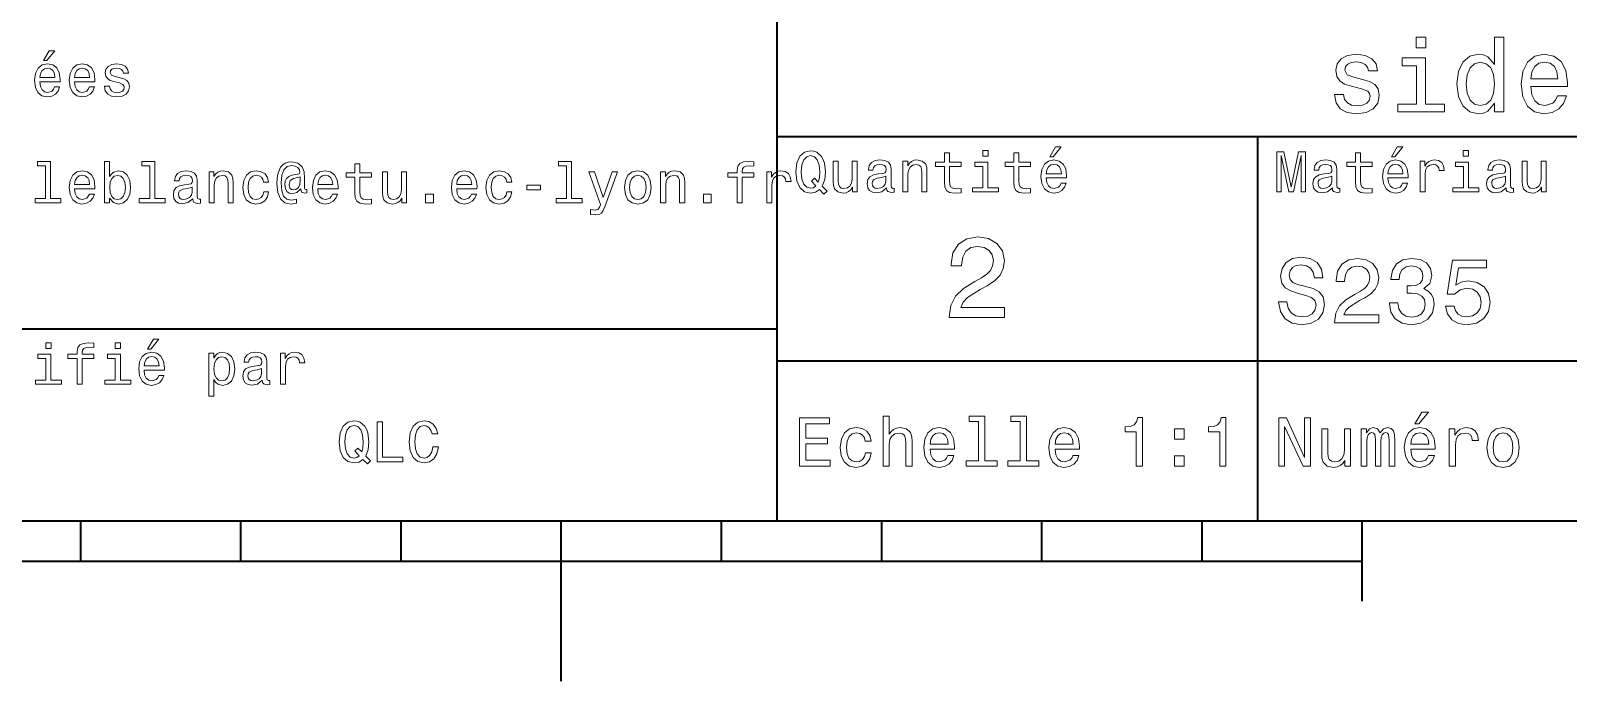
# Model space of a CAD drawing. Extents: x 0 to 297, y 0 to 210.
# Drawn here: x 115.4 to 211.4, y 0 to 40.6 of the extents above; entities that cross this region are included whole.
import ezdxf

# ---------------------------------------------------------------- set-up
doc = ezdxf.new("R2010")
doc.units = 0

msp = doc.modelspace()

# ---------------------------------------------------------------- linework, layer by layer
at = {"color": 7, "lineweight": 35}
for p, q in [((162, 10), (162, 70)), ((162, 34), (287, 34)), ((97, 22), (162, 22)), ((162, 20), (287, 20)), ((10, 10), (287, 10)), ((97, 10), (287, 10)), ((98.5, 7.5), (198.5, 7.5))]:
    msp.add_line(p, q, dxfattribs=at)
at = {"color": 7, "lineweight": 35, "ltscale": 0.35}
msp.add_line((192, 20), (192, 34), dxfattribs=at)
at = {"color": 7, "lineweight": 35, "ltscale": 0.25}
for p, q in [((192, 10), (192, 20)), ((148.5, 10), (148.5, 0))]:
    msp.add_line(p, q, dxfattribs=at)
at = {"color": 7, "lineweight": 35, "ltscale": 0.0625}
for p, q in [((118.5, 10), (118.5, 7.5)), ((128.5, 10), (128.5, 7.5)), ((138.5, 10), (138.5, 7.5)), ((158.5, 10), (158.5, 7.5)), ((168.5, 10), (168.5, 7.5)), ((178.5, 10), (178.5, 7.5)), ((188.5, 10), (188.5, 7.5))]:
    msp.add_line(p, q, dxfattribs=at)
at = {"color": 7, "lineweight": 35, "ltscale": 0.125}
msp.add_line((198.5, 10), (198.5, 5), dxfattribs=at)
at = {"color": 7, "lineweight": 13}
for points in [[(202.500717, 40.185879), (201.89769, 40.185879), (201.89769, 39.537464), (202.500717, 39.537464)], [(206.780258, 36.068443), (206.780258, 35.530258), (207.350861, 35.530258), (207.350861, 40.185879), (206.786743, 40.185879), (206.786743, 38.480545), (206.352295, 38.973343), (206.086456, 39.090057), (205.781693, 39.135445), (205.230545, 39.005764), (204.802597, 38.642651), (204.523773, 38.059078), (204.426514, 37.274494), (204.523773, 36.489914), (204.802597, 35.899857), (205.230545, 35.530258), (205.781693, 35.407059), (206.086456, 35.45245), (206.35878, 35.569164)], [(115.964699, 37.406338), (117.232712, 37.406338), (117.236313, 37.554035), (117.178673, 37.9683), (117.020172, 38.278099), (116.768013, 38.465416), (116.432999, 38.533859), (116.105186, 38.461815), (115.853027, 38.260086), (115.690918, 37.932278), (115.633286, 37.5), (115.687317, 37.056915), (115.849426, 36.732708), (116.097984, 36.530979), (116.422188, 36.462536), (116.703171, 36.509365), (116.933716, 36.631844), (117.103027, 36.826366), (117.200287, 37.085735), (116.886887, 37.085735), (116.822044, 36.941643), (116.728386, 36.833572), (116.461815, 36.747116), (116.256485, 36.786743), (116.101585, 36.912823), (116.000717, 37.118156), (115.964699, 37.395531)], [(116.184441, 38.728386), (116.396973, 38.728386), (116.897697, 39.340778), (116.54467, 39.340778)], [(118.133286, 37.406338), (119.401299, 37.406338), (119.4049, 37.554035), (119.34726, 37.9683), (119.188766, 38.278099), (118.9366, 38.465416), (118.601585, 38.533859), (118.273773, 38.461815), (118.021614, 38.260086), (117.859512, 37.932278), (117.801872, 37.5), (117.855911, 37.056915), (118.018013, 36.732708), (118.266571, 36.530979), (118.590775, 36.462536), (118.871758, 36.509365), (119.10231, 36.631844), (119.271614, 36.826366), (119.368881, 37.085735), (119.055481, 37.085735), (118.990631, 36.941643), (118.896973, 36.833572), (118.630402, 36.747116), (118.425072, 36.786743), (118.270172, 36.912823), (118.169312, 37.118156), (118.133286, 37.395531)], [(120.971901, 37.658501), (120.66571, 37.730545), (120.438766, 37.8134), (120.363113, 37.982708), (120.384727, 38.101585), (120.460373, 38.188038), (120.582855, 38.242073), (120.759369, 38.263687), (120.92868, 38.242073), (121.061966, 38.177231), (121.148415, 38.079971), (121.184441, 37.950287), (121.49424, 37.950287), (121.49424, 37.957493), (121.440201, 38.191643), (121.292511, 38.375359), (121.061966, 38.490635), (120.759369, 38.533859), (120.453171, 38.490635), (120.229828, 38.371758), (120.08934, 38.195244), (120.046112, 37.971901), (120.078529, 37.755764), (120.179398, 37.604465), (120.3451, 37.496399), (120.586456, 37.42075), (120.939484, 37.334293), (121.155624, 37.244236), (121.213257, 37.172188), (121.234871, 37.064121), (121.202454, 36.930836), (121.115997, 36.829971), (120.97551, 36.765129), (120.788185, 36.743515), (120.590057, 36.765129), (120.445969, 36.840778), (120.348709, 36.963257), (120.309082, 37.132565), (120.002884, 37.132565), (120.053314, 36.844379), (120.201012, 36.635445), (120.435158, 36.509365), (120.759369, 36.462536), (121.097984, 36.509365), (121.346542, 36.635445), (121.497841, 36.837173), (121.551872, 37.100143), (121.512253, 37.327087), (121.400574, 37.481987), (121.216858, 37.582851)], [(198.538895, 37.559795), (197.987747, 37.68948), (197.579254, 37.838615), (197.443085, 38.143372), (197.481979, 38.357346), (197.618149, 38.512966), (197.838608, 38.610229), (198.156342, 38.649136), (198.46109, 38.610229), (198.701004, 38.493515), (198.856628, 38.318443), (198.921463, 38.085014), (199.479111, 38.085014), (199.479111, 38.09798), (199.381836, 38.519451), (199.115997, 38.850143), (198.701004, 39.057636), (198.156342, 39.135445), (197.605179, 39.057636), (197.203171, 38.843658), (196.950287, 38.525936), (196.872482, 38.123917), (196.930832, 37.734871), (197.112396, 37.462536), (197.41066, 37.268009), (197.845093, 37.131844), (198.480545, 36.976223), (198.869598, 36.814121), (198.973343, 36.684437), (199.012238, 36.489914), (198.953888, 36.25), (198.798264, 36.068443), (198.54538, 35.951729), (198.208206, 35.912823), (197.851578, 35.951729), (197.592209, 36.087894), (197.417145, 36.308357), (197.345825, 36.61311), (196.794662, 36.61311), (196.885437, 36.094379), (197.151291, 35.7183), (197.572769, 35.491352), (198.156342, 35.407059), (198.765854, 35.491352), (199.213257, 35.7183), (199.48558, 36.081409), (199.582855, 36.554752), (199.51152, 36.963257), (199.310516, 37.242073), (198.979828, 37.42363)], [(202.481262, 36.010086), (202.481262, 38.895531), (201.015854, 38.895531), (201.015854, 38.409222), (201.91066, 38.409222), (201.91066, 36.010086), (200.743515, 36.010086), (200.743515, 35.530258), (203.661377, 35.530258), (203.661377, 36.010086)], [(205.878967, 38.623199), (206.255035, 38.532421), (206.540344, 38.279537), (206.708923, 37.858067), (206.773773, 37.274494), (206.708923, 36.684437), (206.540344, 36.262966), (206.255035, 36.003601), (205.878967, 35.919308), (205.522339, 36.003601), (205.25, 36.262966), (205.068436, 36.690922), (205.010086, 37.274494), (205.068436, 37.851585), (205.25, 38.273052), (205.522339, 38.532421)], [(209.043228, 37.105907), (211.325653, 37.105907), (211.332123, 37.371758), (211.228378, 38.117435), (210.943085, 38.675072), (210.489197, 39.012245), (209.886169, 39.135445), (209.296112, 39.005764), (208.842209, 38.642651), (208.55043, 38.052593), (208.446686, 37.274494), (208.543945, 36.476944), (208.835724, 35.893372), (209.283142, 35.530258), (209.866714, 35.407059), (210.372482, 35.491352), (210.78746, 35.711815), (211.092209, 36.061958), (211.267288, 36.528816), (210.703171, 36.528816), (210.586456, 36.269451), (210.417862, 36.074928), (209.938034, 35.919308), (209.568436, 35.990631), (209.289627, 36.217579), (209.108063, 36.587173), (209.043228, 37.086452)], [(209.043228, 37.585735), (209.114548, 38.033138), (209.289627, 38.363831), (209.555466, 38.564842), (209.905609, 38.636166), (210.249283, 38.564842), (210.515121, 38.363831), (210.677231, 38.033138), (210.735596, 37.585735)], [(115.964699, 37.672909), (116.004318, 37.921471), (116.101585, 38.105186), (116.249283, 38.216858), (116.443802, 38.256485), (116.634727, 38.216858), (116.782425, 38.105186), (116.872482, 37.921471), (116.9049, 37.672909)], [(118.133286, 37.672909), (118.172913, 37.921471), (118.270172, 38.105186), (118.41787, 38.216858), (118.612396, 38.256485), (118.803314, 38.216858), (118.951012, 38.105186), (119.041069, 37.921471), (119.073486, 37.672909)], [(164.642654, 30.685879), (164.916428, 30.401297), (165.107346, 30.592218), (164.811966, 30.894812), (164.963257, 31.305475), (165.010086, 31.780979), (164.941635, 32.339336), (164.862396, 32.56628), (164.757919, 32.753601), (164.46254, 33.009365), (164.282425, 33.074207), (164.08429, 33.099422), (163.702454, 33.009365), (163.41066, 32.757202), (163.223343, 32.342937), (163.158508, 31.780979), (163.223343, 31.219019), (163.407059, 30.804754), (163.698853, 30.54899), (164.08429, 30.462536), (164.39769, 30.520172)], [(164.41571, 30.916426), (164.260803, 30.801151), (164.08429, 30.765129), (163.850143, 30.829971), (163.666428, 31.024494), (163.543945, 31.341497), (163.504318, 31.780979), (163.543945, 32.216858), (163.662827, 32.537464), (163.846542, 32.731987), (164.08429, 32.80043), (164.318451, 32.731987), (164.502167, 32.533859), (164.621033, 32.213257), (164.664261, 31.780979), (164.631851, 31.40634), (164.5634, 31.150576), (164.329254, 31.395533), (164.13472, 31.211815)], [(172.438034, 32.130402), (172.438034, 31.161383), (172.459656, 30.847982), (172.560516, 30.631844), (172.762253, 30.505762), (173.104462, 30.462536), (173.479111, 30.480547), (173.479111, 30.754322), (173.205338, 30.732708), (172.956772, 30.761526), (172.823486, 30.851583), (172.765854, 31.002882), (172.755035, 31.215418), (172.755035, 32.130402), (173.479111, 32.130402), (173.479111, 32.400574), (172.755035, 32.400574), (172.755035, 32.966137), (172.438034, 32.966137), (172.438034, 32.400574), (171.890488, 32.400574), (171.890488, 32.130402)], [(175.161377, 33.117435), (174.82637, 33.117435), (174.82637, 32.757202), (175.161377, 32.757202)], [(176.775223, 32.130402), (176.775223, 31.161383), (176.796829, 30.847982), (176.89769, 30.631844), (177.099426, 30.505762), (177.44165, 30.462536), (177.816284, 30.480547), (177.816284, 30.754322), (177.542511, 30.732708), (177.293945, 30.761526), (177.16066, 30.851583), (177.103027, 31.002882), (177.092224, 31.215418), (177.092224, 32.130402), (177.816284, 32.130402), (177.816284, 32.400574), (177.092224, 32.400574), (177.092224, 32.966137), (176.775223, 32.966137), (176.775223, 32.400574), (176.227661, 32.400574), (176.227661, 32.130402)], [(179.015854, 32.728386), (179.228394, 32.728386), (179.729111, 33.340778), (179.376083, 33.340778)], [(193.183716, 30.530979), (193.46109, 30.530979), (193.46109, 32.80043), (193.929398, 30.530979), (194.239197, 30.530979), (194.703888, 32.80043), (194.703888, 30.530979), (194.984863, 30.530979), (194.984863, 33.030979), (194.545395, 33.030979), (194.08429, 30.826368), (193.626801, 33.030979), (193.183716, 33.030979)], [(198.100861, 32.130402), (198.100861, 31.161383), (198.122482, 30.847982), (198.223343, 30.631844), (198.425079, 30.505762), (198.767288, 30.462536), (199.141937, 30.480547), (199.141937, 30.754322), (198.868149, 30.732708), (198.619598, 30.761526), (198.486313, 30.851583), (198.42868, 31.002882), (198.417862, 31.215418), (198.417862, 32.130402), (199.141937, 32.130402), (199.141937, 32.400574), (198.417862, 32.400574), (198.417862, 32.966137), (198.100861, 32.966137), (198.100861, 32.400574), (197.553314, 32.400574), (197.553314, 32.130402)], [(200.341492, 32.728386), (200.554031, 32.728386), (201.054749, 33.340778), (200.701736, 33.340778)], [(205.161377, 33.117435), (204.82637, 33.117435), (204.82637, 32.757202), (205.161377, 32.757202)], [(116.317726, 32.170029), (116.317726, 30.116714), (115.66571, 30.116714), (115.66571, 29.850143), (117.283142, 29.850143), (117.283142, 30.116714), (116.634727, 30.116714), (116.634727, 32.4366), (115.820602, 32.4366), (115.820602, 32.170029)], [(118.133286, 30.725504), (119.401299, 30.725504), (119.4049, 30.873198), (119.34726, 31.287464), (119.188766, 31.597261), (118.9366, 31.784582), (118.601585, 31.853025), (118.273773, 31.780979), (118.021614, 31.57925), (117.859512, 31.25144), (117.801872, 30.819164), (117.855911, 30.37608), (118.018013, 30.051872), (118.266571, 29.850143), (118.590775, 29.7817), (118.871758, 29.828529), (119.10231, 29.951008), (119.271614, 30.145533), (119.368881, 30.404898), (119.055481, 30.404898), (118.990631, 30.260807), (118.896973, 30.152737), (118.630402, 30.066282), (118.425072, 30.105907), (118.270172, 30.231987), (118.169312, 30.437319), (118.133286, 30.714697)], [(120.323486, 30.149136), (120.55764, 29.871758), (120.878242, 29.7817), (121.18084, 29.850143), (121.422195, 30.055475), (121.573486, 30.383286), (121.631126, 30.819164), (121.573486, 31.255043), (121.418587, 31.57925), (121.18084, 31.780979), (120.878242, 31.853025), (120.561241, 31.759365), (120.431557, 31.644091), (120.323486, 31.489193), (120.323486, 32.4366), (120.006485, 32.4366), (120.006485, 29.850143), (120.323486, 29.850143)], [(122.823486, 32.170029), (122.823486, 30.116714), (122.171471, 30.116714), (122.171471, 29.850143), (123.78891, 29.850143), (123.78891, 30.116714), (123.140488, 30.116714), (123.140488, 32.4366), (122.32637, 32.4366), (122.32637, 32.170029)], [(125.510811, 30.102304), (125.510811, 30.091497), (125.528824, 29.969019), (125.582855, 29.882565), (125.809799, 29.814121), (125.986313, 29.842939), (125.986313, 30.087896), (125.910667, 30.077089), (125.809799, 30.123919), (125.791794, 30.268011), (125.791794, 31.269451), (125.748566, 31.525215), (125.622482, 31.70533), (125.40274, 31.8134), (125.092941, 31.853025), (124.790344, 31.809797), (124.567001, 31.687319), (124.426514, 31.496397), (124.379684, 31.244236), (124.379684, 31.222622), (124.664268, 31.222622), (124.689484, 31.373919), (124.768738, 31.481987), (124.898422, 31.546829), (125.082138, 31.572046), (125.258652, 31.554033), (125.384727, 31.5), (125.460381, 31.40634), (125.485596, 31.276657), (125.471184, 31.125359), (125.413544, 31.049711), (125.269455, 31.013687), (124.999283, 30.984869), (124.689484, 30.920029), (124.469742, 30.804754), (124.340057, 30.62464), (124.300438, 30.358068), (124.336456, 30.120316), (124.448128, 29.943804), (124.628242, 29.832132), (124.876801, 29.792507), (125.211823, 29.868155)], [(126.530266, 29.850143), (126.847267, 29.850143), (126.847267, 30.966858), (126.879684, 31.222622), (126.984154, 31.409943), (127.146255, 31.525215), (127.362396, 31.568443), (127.535309, 31.532419), (127.643372, 31.435158), (127.697411, 31.273054), (127.715424, 31.056915), (127.715424, 29.850143), (128.032425, 29.850143), (128.032425, 31.121758), (128.018021, 31.377522), (127.953171, 31.590057), (127.740639, 31.784582), (127.409225, 31.853025), (127.22551, 31.827808), (127.07061, 31.759365), (126.937325, 31.644091), (126.832855, 31.489193), (126.832855, 31.784582), (126.530266, 31.784582)], [(129.930847, 31.143372), (130.244232, 31.143372), (130.179398, 31.431555), (130.024506, 31.658501), (129.783142, 31.79899), (129.469742, 31.853025), (129.123932, 31.780979), (128.860962, 31.57925), (128.695251, 31.25144), (128.637619, 30.811958), (128.69165, 30.37608), (128.853745, 30.051872), (129.109512, 29.850143), (129.458939, 29.7817), (129.768738, 29.835733), (130.010086, 29.987032), (130.175797, 30.224783), (130.247849, 30.541786), (129.945251, 30.541786), (129.89122, 30.340057), (129.790344, 30.188761), (129.646255, 30.0951), (129.469742, 30.066282), (129.25, 30.113111), (129.091507, 30.257204), (128.994247, 30.491354), (128.961823, 30.822765), (128.994247, 31.146973), (129.095108, 31.381123), (129.257202, 31.525215), (129.469742, 31.575647), (129.657059, 31.543226), (129.797562, 31.460375), (129.89122, 31.323486)], [(132.636169, 30.487751), (132.636169, 30.696686), (132.578537, 30.685879), (132.510101, 30.711094), (132.48848, 30.786743), (132.48848, 31.377522), (132.459656, 31.795389), (132.344391, 32.105186), (132.074219, 32.335735), (131.695969, 32.418587), (131.476227, 32.396973), (131.28891, 32.33213), (131.126801, 32.224064), (130.997131, 32.072765), (130.896255, 31.881844), (130.824219, 31.647694), (130.780991, 31.366714), (130.766571, 31.049711), (130.817017, 30.491354), (130.979111, 30.0951), (131.249283, 29.857347), (131.634735, 29.7817), (131.987762, 29.839336), (131.987762, 30.077089), (131.677963, 30.019451), (131.378967, 30.08069), (131.180847, 30.278818), (131.072769, 30.613832), (131.040344, 31.100143), (131.07637, 31.575647), (131.198853, 31.914265), (131.396973, 32.119595), (131.685165, 32.188038), (131.904907, 32.148415), (132.067017, 32.054756), (132.167877, 31.914265), (132.203888, 31.752161), (132.164276, 31.672911), (132.056198, 31.636887), (131.703171, 31.582851), (131.508652, 31.503601), (131.368164, 31.381123), (131.285309, 31.211815), (131.260101, 30.988472), (131.292511, 30.747118), (131.382568, 30.567001), (131.530273, 30.45533), (131.724792, 30.419308), (132.009369, 30.494957), (132.250732, 30.732708), (132.250732, 30.711094), (132.308365, 30.520172), (132.506485, 30.462536)], [(133.3134, 30.725504), (134.581421, 30.725504), (134.585022, 30.873198), (134.527374, 31.287464), (134.368881, 31.597261), (134.116714, 31.784582), (133.781708, 31.853025), (133.453888, 31.780979), (133.201736, 31.57925), (133.039627, 31.25144), (132.981995, 30.819164), (133.036026, 30.37608), (133.198135, 30.051872), (133.446686, 29.850143), (133.770905, 29.7817), (134.05188, 29.828529), (134.282425, 29.951008), (134.451736, 30.145533), (134.548996, 30.404898), (134.235596, 30.404898), (134.170746, 30.260807), (134.077087, 30.152737), (133.810516, 30.066282), (133.605194, 30.105907), (133.450287, 30.231987), (133.349426, 30.437319), (133.3134, 30.714697)], [(135.629684, 31.449568), (135.629684, 30.480547), (135.651306, 30.167147), (135.752167, 29.951008), (135.953888, 29.824926), (136.296112, 29.7817), (136.670746, 29.799711), (136.670746, 30.073486), (136.396973, 30.051872), (136.148422, 30.08069), (136.015137, 30.170748), (135.957489, 30.322046), (135.946686, 30.534582), (135.946686, 31.449568), (136.670746, 31.449568), (136.670746, 31.71974), (135.946686, 31.71974), (135.946686, 32.285301), (135.629684, 32.285301), (135.629684, 31.71974), (135.082138, 31.71974), (135.082138, 31.449568)], [(138.864563, 31.784582), (138.547546, 31.784582), (138.547546, 30.667868), (138.511536, 30.408501), (138.407059, 30.22118), (138.244965, 30.105907), (138.032425, 30.069883), (137.863113, 30.098703), (137.755051, 30.185158), (137.693802, 30.332851), (137.679398, 30.541786), (137.679398, 31.784582), (137.362396, 31.784582), (137.362396, 30.512968), (137.373199, 30.257204), (137.44165, 30.044668), (137.650574, 29.850143), (137.985596, 29.7817), (138.16571, 29.806915), (138.320602, 29.871758), (138.453888, 29.983429), (138.561966, 30.145533), (138.561966, 29.850143), (138.864563, 29.850143)], [(141.987747, 30.725504), (143.255768, 30.725504), (143.259369, 30.873198), (143.201721, 31.287464), (143.043228, 31.597261), (142.791061, 31.784582), (142.456055, 31.853025), (142.128235, 31.780979), (141.876083, 31.57925), (141.713974, 31.25144), (141.656342, 30.819164), (141.710373, 30.37608), (141.872482, 30.051872), (142.121033, 29.850143), (142.445251, 29.7817), (142.726227, 29.828529), (142.956772, 29.951008), (143.126083, 30.145533), (143.223343, 30.404898), (142.909943, 30.404898), (142.845093, 30.260807), (142.751434, 30.152737), (142.484863, 30.066282), (142.279541, 30.105907), (142.124634, 30.231987), (142.023773, 30.437319), (141.987747, 30.714697)], [(145.110947, 31.143372), (145.424347, 31.143372), (145.359512, 31.431555), (145.204605, 31.658501), (144.963257, 31.79899), (144.649857, 31.853025), (144.304031, 31.780979), (144.041061, 31.57925), (143.875366, 31.25144), (143.817719, 30.811958), (143.871765, 30.37608), (144.033859, 30.051872), (144.289627, 29.850143), (144.639038, 29.7817), (144.948853, 29.835733), (145.190201, 29.987032), (145.355911, 30.224783), (145.427948, 30.541786), (145.125366, 30.541786), (145.07132, 30.340057), (144.970459, 30.188761), (144.82637, 30.0951), (144.649857, 30.066282), (144.430115, 30.113111), (144.271606, 30.257204), (144.174347, 30.491354), (144.141937, 30.822765), (144.174347, 31.146973), (144.275208, 31.381123), (144.437317, 31.525215), (144.649857, 31.575647), (144.837173, 31.543226), (144.977661, 31.460375), (145.07132, 31.323486)], [(148.846542, 32.170029), (148.846542, 30.116714), (148.194519, 30.116714), (148.194519, 29.850143), (149.811951, 29.850143), (149.811951, 30.116714), (149.163544, 30.116714), (149.163544, 32.4366), (148.349426, 32.4366), (148.349426, 32.170029)], [(151.68515, 31.784582), (151.130402, 30.192362), (150.586456, 31.784582), (150.240631, 31.784582), (150.975494, 29.742075), (150.91066, 29.561958), (150.809784, 29.43948), (150.640488, 29.399855), (150.348694, 29.435879), (150.348694, 29.129683), (150.654892, 29.100864), (150.874634, 29.129683), (151.029541, 29.21974), (151.141205, 29.37464), (151.238464, 29.601583), (152.023773, 31.784582)], [(152.459656, 30.815561), (152.517288, 30.37608), (152.682983, 30.051872), (152.945953, 29.850143), (153.298981, 29.7817), (153.648407, 29.850143), (153.911377, 30.048271), (154.077087, 30.372478), (154.138321, 30.815561), (154.077087, 31.255043), (153.911377, 31.582851), (153.648407, 31.780979), (153.298981, 31.853025), (152.945953, 31.780979), (152.682983, 31.57925), (152.517288, 31.255043)], [(154.721893, 29.850143), (155.038895, 29.850143), (155.038895, 30.966858), (155.07132, 31.222622), (155.175781, 31.409943), (155.337891, 31.525215), (155.554031, 31.568443), (155.726929, 31.532419), (155.835007, 31.435158), (155.889038, 31.273054), (155.907059, 31.056915), (155.907059, 29.850143), (156.22406, 29.850143), (156.22406, 31.121758), (156.209656, 31.377522), (156.144806, 31.590057), (155.932266, 31.784582), (155.600861, 31.853025), (155.417145, 31.827808), (155.262238, 31.759365), (155.128952, 31.644091), (155.02449, 31.489193), (155.02449, 31.784582), (154.721893, 31.784582)], [(159.49855, 31.449568), (159.49855, 29.850143), (159.815552, 29.850143), (159.815552, 31.449568), (160.536011, 31.449568), (160.536011, 31.71974), (159.815552, 31.71974), (159.815552, 31.838615), (159.840759, 31.982708), (159.923615, 32.079971), (160.064117, 32.137608), (160.265839, 32.159222), (160.536011, 32.144814), (160.536011, 32.418587), (160.193787, 32.4366), (159.884003, 32.404179), (159.667862, 32.306915), (159.538177, 32.137608), (159.49855, 31.896254), (159.49855, 31.71974), (158.918579, 31.71974), (158.918579, 31.449568)], [(161.346527, 29.850143), (161.663528, 29.850143), (161.663528, 30.956051), (161.695953, 31.222622), (161.793213, 31.413544), (161.951721, 31.528818), (162.164246, 31.568443), (162.322754, 31.543226), (162.441635, 31.47118), (162.513672, 31.348701), (162.538895, 31.182997), (162.859497, 31.182997), (162.816269, 31.474783), (162.697388, 31.683718), (162.499268, 31.809797), (162.229095, 31.853025), (162.04538, 31.824207), (161.886871, 31.752161), (161.746384, 31.629683), (161.63472, 31.463976), (161.63472, 31.784582), (161.346527, 31.784582)], [(166.998566, 32.465416), (166.681549, 32.465416), (166.681549, 31.348703), (166.645538, 31.089336), (166.541061, 30.902016), (166.378967, 30.786743), (166.166428, 30.750719), (165.997116, 30.779539), (165.889053, 30.865993), (165.827805, 31.013687), (165.8134, 31.222622), (165.8134, 32.465416), (165.496399, 32.465416), (165.496399, 31.193804), (165.507202, 30.93804), (165.575653, 30.725504), (165.784576, 30.530979), (166.119598, 30.462536), (166.299713, 30.487751), (166.454605, 30.552593), (166.587891, 30.664265), (166.695969, 30.826368), (166.695969, 30.530979), (166.998566, 30.530979)], [(168.824921, 30.78314), (168.824921, 30.772333), (168.842941, 30.649855), (168.896973, 30.5634), (169.123917, 30.494957), (169.30043, 30.523775), (169.30043, 30.768732), (169.224777, 30.757925), (169.123917, 30.804754), (169.105911, 30.948847), (169.105911, 31.950287), (169.062683, 32.206051), (168.9366, 32.386166), (168.716858, 32.494236), (168.407059, 32.533859), (168.104462, 32.490635), (167.881119, 32.368156), (167.740631, 32.177231), (167.693802, 31.925072), (167.693802, 31.903458), (167.978394, 31.903458), (168.003601, 32.054756), (168.082855, 32.162823), (168.21254, 32.227665), (168.396255, 32.25288), (168.572769, 32.234871), (168.698853, 32.180836), (168.77449, 32.087173), (168.799713, 31.957493), (168.785309, 31.806194), (168.727661, 31.730547), (168.583572, 31.694523), (168.3134, 31.665705), (168.003601, 31.600864), (167.783859, 31.48559), (167.654175, 31.305475), (167.614548, 31.038904), (167.650574, 30.801151), (167.762253, 30.62464), (167.942368, 30.512968), (168.190918, 30.473343), (168.52594, 30.54899)], [(169.844376, 30.530979), (170.161377, 30.530979), (170.161377, 31.647694), (170.193802, 31.903458), (170.298279, 32.090778), (170.460373, 32.206051), (170.676514, 32.249279), (170.849426, 32.213257), (170.957489, 32.115993), (171.011536, 31.95389), (171.029541, 31.737751), (171.029541, 30.530979), (171.346542, 30.530979), (171.346542, 31.802593), (171.332138, 32.058357), (171.267288, 32.270893), (171.054749, 32.465416), (170.723343, 32.533859), (170.539627, 32.508644), (170.38472, 32.440201), (170.251434, 32.324928), (170.146973, 32.170029), (170.146973, 32.465416), (169.844376, 32.465416)], [(175.150574, 30.79755), (175.150574, 32.400574), (174.336456, 32.400574), (174.336456, 32.130402), (174.833572, 32.130402), (174.833572, 30.79755), (174.185165, 30.79755), (174.185165, 30.530979), (175.806198, 30.530979), (175.806198, 30.79755)], [(178.796112, 31.40634), (180.064117, 31.40634), (180.067719, 31.554033), (180.010086, 31.9683), (179.851593, 32.278099), (179.599426, 32.465416), (179.264404, 32.533859), (178.9366, 32.461815), (178.684433, 32.260086), (178.522339, 31.932276), (178.464691, 31.5), (178.518738, 31.056915), (178.680832, 30.732708), (178.929398, 30.530979), (179.253601, 30.462536), (179.534576, 30.509365), (179.765137, 30.631844), (179.934433, 30.826368), (180.031708, 31.085733), (179.718292, 31.085733), (179.653458, 30.941643), (179.559799, 30.833572), (179.293228, 30.747118), (179.087891, 30.786743), (178.932999, 30.912823), (178.832138, 31.118155), (178.796112, 31.395533)], [(178.796112, 31.672911), (178.835739, 31.921469), (178.932999, 32.105186), (179.080688, 32.216858), (179.275208, 32.256485), (179.466141, 32.216858), (179.613831, 32.105186), (179.703888, 31.921469), (179.736313, 31.672911)], [(196.656342, 30.78314), (196.656342, 30.772333), (196.674347, 30.649855), (196.728394, 30.5634), (196.955338, 30.494957), (197.131851, 30.523775), (197.131851, 30.768732), (197.056198, 30.757925), (196.955338, 30.804754), (196.937317, 30.948847), (196.937317, 31.950287), (196.894089, 32.206051), (196.768005, 32.386166), (196.548264, 32.494236), (196.23848, 32.533859), (195.935883, 32.490635), (195.71254, 32.368156), (195.572052, 32.177231), (195.525223, 31.925072), (195.525223, 31.903458), (195.809799, 31.903458), (195.835022, 32.054756), (195.914261, 32.162823), (196.043945, 32.227665), (196.227661, 32.25288), (196.404175, 32.234871), (196.530258, 32.180836), (196.605911, 32.087173), (196.631119, 31.957493), (196.616714, 31.806194), (196.559082, 31.730547), (196.414978, 31.694523), (196.144806, 31.665705), (195.835022, 31.600864), (195.61528, 31.48559), (195.485596, 31.305475), (195.445969, 31.038904), (195.481995, 30.801151), (195.593658, 30.62464), (195.773773, 30.512968), (196.022339, 30.473343), (196.357346, 30.54899)], [(200.121765, 31.40634), (201.389771, 31.40634), (201.393372, 31.554033), (201.335739, 31.9683), (201.177231, 32.278099), (200.925079, 32.465416), (200.590057, 32.533859), (200.262253, 32.461815), (200.010086, 32.260086), (199.847977, 31.932276), (199.790344, 31.5), (199.844376, 31.056915), (200.006485, 30.732708), (200.255051, 30.530979), (200.579254, 30.462536), (200.860229, 30.509365), (201.090775, 30.631844), (201.260086, 30.826368), (201.357346, 31.085733), (201.043945, 31.085733), (200.979111, 30.941643), (200.885452, 30.833572), (200.618881, 30.747118), (200.413544, 30.786743), (200.258652, 30.912823), (200.157776, 31.118155), (200.121765, 31.395533)], [(200.121765, 31.672911), (200.161377, 31.921469), (200.258652, 32.105186), (200.406342, 32.216858), (200.600861, 32.256485), (200.791794, 32.216858), (200.939484, 32.105186), (201.029541, 31.921469), (201.061966, 31.672911)], [(202.131851, 30.530979), (202.448853, 30.530979), (202.448853, 31.636887), (202.481262, 31.903458), (202.578537, 32.094379), (202.73703, 32.209652), (202.94957, 32.249279), (203.108063, 32.224064), (203.226944, 32.152016), (203.298996, 32.029537), (203.324203, 31.863832), (203.644806, 31.863832), (203.601593, 32.155621), (203.482712, 32.364552), (203.284576, 32.490635), (203.014404, 32.533859), (202.830688, 32.505043), (202.672195, 32.432995), (202.531708, 32.310516), (202.420029, 32.144814), (202.420029, 32.465416), (202.131851, 32.465416)], [(205.150574, 30.79755), (205.150574, 32.400574), (204.336456, 32.400574), (204.336456, 32.130402), (204.833572, 32.130402), (204.833572, 30.79755), (204.185165, 30.79755), (204.185165, 30.530979), (205.806198, 30.530979), (205.806198, 30.79755)], [(207.499283, 30.78314), (207.499283, 30.772333), (207.517288, 30.649855), (207.57132, 30.5634), (207.798264, 30.494957), (207.974777, 30.523775), (207.974777, 30.768732), (207.899139, 30.757925), (207.798264, 30.804754), (207.780258, 30.948847), (207.780258, 31.950287), (207.73703, 32.206051), (207.610947, 32.386166), (207.391205, 32.494236), (207.081406, 32.533859), (206.778824, 32.490635), (206.555481, 32.368156), (206.414978, 32.177231), (206.368149, 31.925072), (206.368149, 31.903458), (206.65274, 31.903458), (206.677948, 32.054756), (206.757202, 32.162823), (206.886887, 32.227665), (207.070602, 32.25288), (207.247116, 32.234871), (207.373199, 32.180836), (207.448853, 32.087173), (207.47406, 31.957493), (207.459656, 31.806194), (207.402023, 31.730547), (207.257919, 31.694523), (206.987747, 31.665705), (206.677948, 31.600864), (206.458206, 31.48559), (206.328537, 31.305475), (206.28891, 31.038904), (206.324921, 30.801151), (206.4366, 30.62464), (206.616714, 30.512968), (206.86528, 30.473343), (207.200287, 30.54899)], [(210.010086, 32.465416), (209.693085, 32.465416), (209.693085, 31.348703), (209.657059, 31.089336), (209.552597, 30.902016), (209.390488, 30.786743), (209.177948, 30.750719), (209.008636, 30.779539), (208.900574, 30.865993), (208.83934, 31.013687), (208.824921, 31.222622), (208.824921, 32.465416), (208.507919, 32.465416), (208.507919, 31.193804), (208.518738, 30.93804), (208.587173, 30.725504), (208.796112, 30.530979), (209.131119, 30.462536), (209.311234, 30.487751), (209.466141, 30.552593), (209.599426, 30.664265), (209.707489, 30.826368), (209.707489, 30.530979), (210.010086, 30.530979)], [(118.133286, 30.992075), (118.172913, 31.240633), (118.270172, 31.424351), (118.41787, 31.536022), (118.612396, 31.575647), (118.803314, 31.536022), (118.951012, 31.424351), (119.041069, 31.240633), (119.073486, 30.992075)], [(121.306915, 30.819164), (121.270897, 30.494957), (121.17363, 30.257204), (121.018738, 30.113111), (120.824211, 30.066282), (120.611671, 30.113111), (120.456772, 30.257204), (120.359512, 30.491354), (120.327087, 30.819164), (120.359512, 31.143372), (120.456772, 31.377522), (120.611671, 31.518011), (120.824211, 31.568443), (121.018738, 31.518011), (121.17363, 31.373919), (121.270897, 31.139769)], [(125.474785, 30.527376), (125.431557, 30.340057), (125.316284, 30.195965), (125.143372, 30.102304), (124.93084, 30.069883), (124.793953, 30.087896), (124.696686, 30.145533), (124.635452, 30.246397), (124.617439, 30.386887), (124.631851, 30.512968), (124.689484, 30.603025), (124.920029, 30.70389), (125.211823, 30.747118), (125.474785, 30.833572)], [(132.218307, 31.168587), (132.182281, 30.945244), (132.092224, 30.786743), (131.955338, 30.68948), (131.793228, 30.660662), (131.681564, 30.678673), (131.60231, 30.743515), (131.55188, 30.851583), (131.537476, 31.002882), (131.598709, 31.25144), (131.807648, 31.381123), (132.218307, 31.481987)], [(133.3134, 30.992075), (133.353027, 31.240633), (133.450287, 31.424351), (133.597992, 31.536022), (133.792511, 31.575647), (133.983429, 31.536022), (134.131134, 31.424351), (134.221191, 31.240633), (134.253601, 30.992075)], [(141.987747, 30.992075), (142.027374, 31.240633), (142.124634, 31.424351), (142.272339, 31.536022), (142.466858, 31.575647), (142.657776, 31.536022), (142.805481, 31.424351), (142.895538, 31.240633), (142.927948, 30.992075)], [(146.357346, 30.675072), (147.229095, 30.675072), (147.229095, 30.959654), (146.357346, 30.959654)], [(152.783859, 30.819164), (152.816284, 31.143372), (152.917145, 31.377522), (153.079239, 31.521614), (153.298981, 31.572046), (153.515121, 31.521614), (153.677231, 31.381123), (153.778091, 31.143372), (153.814117, 30.819164), (153.778091, 30.491354), (153.677231, 30.253601), (153.515121, 30.109509), (153.298981, 30.062679), (153.079239, 30.109509), (152.917145, 30.253601), (152.816284, 30.491354)], [(168.78891, 31.208212), (168.745682, 31.020893), (168.630402, 30.876801), (168.457489, 30.78314), (168.244965, 30.750719), (168.108063, 30.768732), (168.010803, 30.826368), (167.94957, 30.927233), (167.931549, 31.067722), (167.945969, 31.193804), (168.003601, 31.283861), (168.234146, 31.384726), (168.52594, 31.427954), (168.78891, 31.514408)], [(196.620316, 31.208212), (196.577087, 31.020893), (196.461823, 30.876801), (196.28891, 30.78314), (196.07637, 30.750719), (195.939484, 30.768732), (195.842224, 30.826368), (195.780975, 30.927233), (195.76297, 31.067722), (195.777374, 31.193804), (195.835022, 31.283861), (196.065567, 31.384726), (196.357346, 31.427954), (196.620316, 31.514408)], [(207.463257, 31.208212), (207.420029, 31.020893), (207.304749, 30.876801), (207.131851, 30.78314), (206.919312, 30.750719), (206.782425, 30.768732), (206.68515, 30.826368), (206.623917, 30.927233), (206.605911, 31.067722), (206.620316, 31.193804), (206.677948, 31.283861), (206.908508, 31.384726), (207.200287, 31.427954), (207.463257, 31.514408)], [(140.03891, 29.850143), (140.536026, 29.850143), (140.536026, 30.386887), (140.03891, 30.386887)], [(157.387604, 29.850143), (157.88472, 29.850143), (157.88472, 30.386887), (157.387604, 30.386887)], [(172.742065, 22.700289), (176.178665, 22.700289), (176.178665, 23.319885), (173.462524, 23.319885), (173.613831, 23.658503), (173.873199, 23.939482), (174.672897, 24.45101), (175.097977, 24.667147), (175.573486, 24.976946), (175.912094, 25.337177), (176.106628, 25.762249), (176.178665, 26.244957), (176.056183, 26.850143), (175.717575, 27.325649), (175.198837, 27.628242), (174.528809, 27.736313), (173.837173, 27.613834), (173.311234, 27.275217), (172.97261, 26.734871), (172.857346, 26.021614), (172.857346, 25.92075), (173.512955, 25.92075), (173.512955, 25.978386), (173.577805, 26.4683), (173.772324, 26.828531), (174.082123, 27.059078), (174.492783, 27.138329), (174.91066, 27.066282), (175.220459, 26.886168), (175.42218, 26.605188), (175.494232, 26.252163), (175.443802, 25.92075), (175.306915, 25.639771), (175.076355, 25.394814), (174.759354, 25.178675), (174.33429, 24.948128), (173.628235, 24.501442), (173.131119, 24.025938), (172.835724, 23.449568), (172.742065, 22.721903)], [(193.824203, 23.680117), (193.299713, 23.680117), (193.414978, 23.069164), (193.703171, 22.619596), (194.146973, 22.348703), (194.746399, 22.250721), (195.340057, 22.342941), (195.783859, 22.596542), (196.066284, 22.994238), (196.170029, 23.518732), (196.083572, 23.991356), (195.841492, 24.296831), (195.44957, 24.49856), (194.925079, 24.648417), (194.47551, 24.757925), (194.181549, 24.884727), (194.014404, 25.069164), (193.96254, 25.357349), (194.014404, 25.616714), (194.164261, 25.812681), (194.394806, 25.945246), (194.711823, 25.991356), (195.034576, 25.933718), (195.288177, 25.778099), (195.455338, 25.518732), (195.536026, 25.167149), (196.060516, 25.167149), (196.060516, 25.178675), (195.968292, 25.720463), (195.697403, 26.12392), (195.270889, 26.377522), (194.694519, 26.463978), (194.175797, 26.377522), (193.772339, 26.135448), (193.51297, 25.760807), (193.420746, 25.276657), (193.495682, 24.844381), (193.714691, 24.550434), (194.060516, 24.354467), (194.533142, 24.204613), (195, 24.072046), (195.351578, 23.945246), (195.564835, 23.760807), (195.639771, 23.461096), (195.570602, 23.155621), (195.391937, 22.925074), (195.121033, 22.780981), (194.769455, 22.734871), (194.377518, 22.798271), (194.077805, 22.98271), (193.887604, 23.282421)], [(196.798264, 22.360231), (199.547546, 22.360231), (199.547546, 22.855909), (197.374634, 22.855909), (197.495682, 23.126802), (197.703171, 23.351585), (198.342941, 23.760807), (198.682999, 23.933718), (199.0634, 24.181557), (199.33429, 24.469742), (199.489914, 24.809799), (199.547546, 25.195967), (199.44957, 25.680117), (199.17868, 26.06052), (198.763687, 26.302595), (198.227661, 26.38905), (197.674347, 26.291067), (197.253601, 26.020174), (196.982712, 25.587896), (196.890488, 25.017292), (196.890488, 24.9366), (197.414978, 24.9366), (197.414978, 24.98271), (197.466858, 25.374641), (197.622482, 25.662825), (197.870316, 25.847263), (198.198853, 25.910664), (198.533142, 25.853027), (198.780975, 25.708935), (198.942368, 25.48415), (199, 25.201729), (198.959656, 24.9366), (198.850143, 24.711817), (198.66571, 24.51585), (198.412109, 24.342941), (198.072052, 24.158503), (197.507202, 23.801153), (197.109512, 23.42075), (196.873199, 22.959656), (196.798264, 22.377522)], [(200.221909, 23.616716), (200.221909, 23.57637), (200.314117, 23.023056), (200.585022, 22.60807), (201.01152, 22.342941), (201.57637, 22.244957), (202.175797, 22.342941), (202.625366, 22.596542), (202.913544, 23), (203.017288, 23.518732), (202.971176, 23.858791), (202.844376, 24.135448), (202.636887, 24.348703), (202.360229, 24.504324), (202.734863, 24.815563), (202.867432, 25.311239), (202.780975, 25.760807), (202.533142, 26.100864), (202.129684, 26.314121), (201.57637, 26.38905), (201.057632, 26.296831), (200.659943, 26.043228), (200.400574, 25.639771), (200.314117, 25.103746), (200.314117, 25.063402), (200.827087, 25.063402), (200.873199, 25.432278), (201.023056, 25.697407), (201.265137, 25.858791), (201.605194, 25.916428), (201.904892, 25.870317), (202.123917, 25.749281), (202.256485, 25.553314), (202.30835, 25.288185), (202.256485, 25.005764), (202.118149, 24.815563), (201.876083, 24.700289), (201.547546, 24.665707), (201.322769, 24.671471), (201.322769, 24.216139), (201.605194, 24.227667), (201.968292, 24.175793), (202.239197, 24.037464), (202.400574, 23.812681), (202.458206, 23.518732), (202.394806, 23.184439), (202.227661, 22.9366), (201.96254, 22.780981), (201.610947, 22.729107), (201.247833, 22.786745), (200.982712, 22.959656), (200.815567, 23.236313), (200.752167, 23.616716)], [(203.714691, 23.40346), (203.841492, 22.930836), (204.123917, 22.56196), (204.53891, 22.331413), (205.069168, 22.244957), (205.651291, 22.348703), (206.106628, 22.631124), (206.394806, 23.080692), (206.504318, 23.657061), (206.406342, 24.193085), (206.129684, 24.613834), (205.697403, 24.884727), (205.138336, 24.98271), (204.706055, 24.913546), (204.371765, 24.723343), (204.533142, 25.801153), (206.285309, 25.801153), (206.285309, 26.273777), (204.146973, 26.273777), (203.829971, 24.152739), (204.291061, 24.152739), (204.625366, 24.423632), (205.05188, 24.521614), (205.420746, 24.458214), (205.703171, 24.273777), (205.881851, 23.991356), (205.945251, 23.628242), (205.881851, 23.265131), (205.697403, 22.98271), (205.414978, 22.804035), (205.05188, 22.740635), (204.746399, 22.780981), (204.510086, 22.913546), (204.337173, 23.121038), (204.250717, 23.40346)], [(116.667145, 21.117435), (116.33213, 21.117435), (116.33213, 20.757204), (116.667145, 20.757204)], [(118.295387, 20.130404), (118.295387, 18.530979), (118.612396, 18.530979), (118.612396, 20.130404), (119.332855, 20.130404), (119.332855, 20.400576), (118.612396, 20.400576), (118.612396, 20.519451), (118.637611, 20.663544), (118.720459, 20.760807), (118.860954, 20.818443), (119.062683, 20.840057), (119.332855, 20.825647), (119.332855, 21.099422), (118.990631, 21.117435), (118.680832, 21.085014), (118.464699, 20.987751), (118.335014, 20.818443), (118.295387, 20.577089), (118.295387, 20.400576), (117.715424, 20.400576), (117.715424, 20.130404)], [(121.004326, 21.117435), (120.669312, 21.117435), (120.669312, 20.757204), (121.004326, 20.757204)], [(122.690201, 20.728386), (122.90274, 20.728386), (123.403458, 21.340778), (123.05043, 21.340778)], [(116.656342, 18.79755), (116.656342, 20.400576), (115.842216, 20.400576), (115.842216, 20.130404), (116.33934, 20.130404), (116.33934, 18.79755), (115.690918, 18.79755), (115.690918, 18.530979), (117.311958, 18.530979), (117.311958, 18.79755)], [(120.993515, 18.79755), (120.993515, 20.400576), (120.179398, 20.400576), (120.179398, 20.130404), (120.676514, 20.130404), (120.676514, 18.79755), (120.028099, 18.79755), (120.028099, 18.530979), (121.649139, 18.530979), (121.649139, 18.79755)], [(122.470459, 19.40634), (123.73848, 19.40634), (123.742081, 19.554033), (123.684441, 19.9683), (123.52594, 20.278097), (123.273773, 20.465418), (122.938766, 20.533861), (122.610954, 20.461815), (122.358795, 20.260086), (122.196686, 19.932276), (122.139053, 19.5), (122.193085, 19.056915), (122.355194, 18.732708), (122.603745, 18.530979), (122.927956, 18.462536), (123.208939, 18.509365), (123.439484, 18.631844), (123.608795, 18.826368), (123.706055, 19.085733), (123.392654, 19.085733), (123.327812, 18.941643), (123.234154, 18.833572), (122.967583, 18.747118), (122.762253, 18.786743), (122.607353, 18.912823), (122.506485, 19.118155), (122.470459, 19.395533)], [(122.470459, 19.672911), (122.510086, 19.921469), (122.607353, 20.105186), (122.755043, 20.216858), (122.94957, 20.256483), (123.140488, 20.216858), (123.288185, 20.105186), (123.378242, 19.921469), (123.410667, 19.672911)], [(126.829254, 20.166426), (126.829254, 20.465418), (126.512253, 20.465418), (126.512253, 17.7817), (126.829254, 17.7817), (126.829254, 18.826368), (126.940926, 18.657061), (127.067009, 18.545389), (127.38401, 18.462536), (127.6866, 18.530979), (127.924355, 18.736311), (128.079254, 19.060518), (128.136887, 19.5), (128.079254, 19.935879), (127.924355, 20.260086), (127.6866, 20.461815), (127.38401, 20.533861), (127.211098, 20.512247), (127.0634, 20.443804), (126.937325, 20.328529)], [(127.329971, 18.747118), (127.117439, 18.793947), (126.96254, 18.93804), (126.86528, 19.17219), (126.832855, 19.5), (126.86528, 19.824207), (126.96254, 20.058357), (127.117439, 20.198847), (127.329971, 20.249279), (127.524498, 20.198847), (127.679398, 20.054754), (127.776657, 19.820604), (127.812683, 19.5), (127.776657, 19.175793), (127.679398, 18.93804), (127.524498, 18.793947)], [(129.847992, 18.78314), (129.847992, 18.772333), (129.865997, 18.649855), (129.920029, 18.5634), (130.146973, 18.494957), (130.323486, 18.523775), (130.323486, 18.768732), (130.247849, 18.757925), (130.146973, 18.804754), (130.128967, 18.948847), (130.128967, 19.950287), (130.085739, 20.206051), (129.959656, 20.386166), (129.739914, 20.494236), (129.430115, 20.533861), (129.127533, 20.490633), (128.904175, 20.368155), (128.763687, 20.177233), (128.716858, 19.925072), (128.716858, 19.903458), (129.00145, 19.903458), (129.026657, 20.054754), (129.105911, 20.162823), (129.235596, 20.227665), (129.419312, 20.252882), (129.595825, 20.234869), (129.721909, 20.180836), (129.797562, 20.087175), (129.822769, 19.957493), (129.808365, 19.806194), (129.750732, 19.730547), (129.606628, 19.694523), (129.336456, 19.665705), (129.026657, 19.600864), (128.806915, 19.48559), (128.677246, 19.305475), (128.637619, 19.038904), (128.67363, 18.801151), (128.785309, 18.62464), (128.965424, 18.512968), (129.213989, 18.473343), (129.548996, 18.54899)], [(130.986313, 18.530979), (131.303314, 18.530979), (131.303314, 19.636887), (131.335739, 19.903458), (131.432999, 20.094379), (131.591507, 20.209654), (131.804047, 20.249279), (131.96254, 20.224062), (132.081421, 20.152016), (132.153473, 20.029537), (132.17868, 19.863832), (132.499283, 19.863832), (132.456055, 20.155619), (132.337189, 20.364553), (132.139053, 20.490633), (131.868881, 20.533861), (131.685165, 20.505043), (131.526657, 20.432997), (131.386169, 20.310518), (131.274506, 20.144812), (131.274506, 20.465418), (130.986313, 20.465418)], [(129.811966, 19.208212), (129.768738, 19.020893), (129.653458, 18.876801), (129.48056, 18.78314), (129.268021, 18.750719), (129.131134, 18.768732), (129.033875, 18.826368), (128.972626, 18.927233), (128.95462, 19.067722), (128.969025, 19.193804), (129.026657, 19.283861), (129.257202, 19.384726), (129.548996, 19.427954), (129.811966, 19.514408)], [(163.393372, 13.428675), (165.295395, 13.428675), (165.295395, 13.791787), (163.791061, 13.791787), (163.791061, 14.807637), (165.131119, 14.807637), (165.131119, 15.166427), (163.791061, 15.166427), (163.791061, 16.065563), (165.260803, 16.065563), (165.260803, 16.428675), (163.393372, 16.428675)], [(168.610947, 13.428675), (168.991348, 13.428675), (168.991348, 14.768732), (169.030258, 15.075649), (169.155624, 15.300432), (169.350143, 15.438761), (169.609512, 15.490635), (169.817001, 15.447407), (169.946686, 15.330692), (170.011536, 15.136168), (170.033142, 14.876801), (170.033142, 13.428675), (170.413544, 13.428675), (170.413544, 14.954612), (170.396255, 15.261528), (170.318451, 15.516571), (170.0634, 15.75), (169.66571, 15.832133), (169.44957, 15.801874), (169.263687, 15.719741), (169.108063, 15.590058), (168.991348, 15.412825), (168.991348, 16.532421), (168.610947, 16.532421)], [(174.572052, 16.212536), (174.572052, 13.748559), (173.789627, 13.748559), (173.789627, 13.428675), (175.730545, 13.428675), (175.730545, 13.748559), (174.952454, 13.748559), (174.952454, 16.532421), (173.97551, 16.532421), (173.97551, 16.212536)], [(177.174347, 16.212536), (177.174347, 13.748559), (176.391937, 13.748559), (176.391937, 13.428675), (178.332855, 13.428675), (178.332855, 13.748559), (177.554749, 13.748559), (177.554749, 16.532421), (176.577805, 16.532421), (176.577805, 16.212536)], [(184.416412, 13.428675), (184.809784, 13.428675), (184.809784, 16.450289), (184.515839, 16.450289), (184.438034, 16.1866), (184.28241, 16.009367), (184.044662, 15.905621), (183.716125, 15.871038), (183.716125, 15.564121), (184.416412, 15.564121)], [(189.621033, 13.428675), (190.014404, 13.428675), (190.014404, 16.450289), (189.720459, 16.450289), (189.642639, 16.1866), (189.48703, 16.009367), (189.249268, 15.905621), (188.920746, 15.871038), (188.920746, 15.564121), (189.621033, 15.564121)], [(193.315567, 13.428675), (193.674347, 13.428675), (193.674347, 15.888329), (194.824203, 13.428675), (195.286743, 13.428675), (195.286743, 16.428675), (194.92363, 16.428675), (194.92363, 13.969021), (193.786743, 16.428675), (193.315567, 16.428675)], [(201.809799, 16.065563), (202.06485, 16.065563), (202.66571, 16.800432), (202.242081, 16.800432)], [(136.136887, 13.845462), (136.41066, 13.56088), (136.601578, 13.751801), (136.306198, 14.054395), (136.457489, 14.465058), (136.504318, 14.940562), (136.435867, 15.498919), (136.356628, 15.725864), (136.252151, 15.913185), (135.956772, 16.168949), (135.776657, 16.233789), (135.578522, 16.259007), (135.196686, 16.168949), (134.904892, 15.916787), (134.717575, 15.502522), (134.65274, 14.940562), (134.717575, 14.378603), (134.901291, 13.964337), (135.193085, 13.708573), (135.578522, 13.622118), (135.891922, 13.679755)], [(135.909943, 14.076009), (135.755035, 13.960735), (135.578522, 13.924712), (135.344376, 13.989553), (135.16066, 14.184078), (135.038177, 14.501081), (134.99855, 14.940562), (135.038177, 15.376441), (135.157059, 15.697046), (135.340775, 15.891571), (135.578522, 15.960014), (135.812683, 15.891571), (135.996399, 15.693444), (136.115265, 15.372839), (136.158493, 14.940562), (136.126083, 14.565923), (136.057632, 14.310159), (135.823486, 14.555116), (135.628952, 14.371398)], [(137.015839, 13.690562), (138.622467, 13.690562), (138.622467, 13.993155), (137.34726, 13.993155), (137.34726, 16.190563), (137.015839, 16.190563)], [(140.499268, 14.619957), (140.427231, 14.317364), (140.30835, 14.101225), (140.142654, 13.967939), (139.94812, 13.924712), (139.713974, 13.989553), (139.530258, 14.184078), (139.407776, 14.501081), (139.368149, 14.940562), (139.407776, 15.376441), (139.526657, 15.697046), (139.710373, 15.891571), (139.94812, 15.960014), (140.121033, 15.923992), (140.268723, 15.823127), (140.384003, 15.661023), (140.463257, 15.43768), (140.805466, 15.43768), (140.697403, 15.7799), (140.510086, 16.039265), (140.254318, 16.201368), (139.94812, 16.259007), (139.566284, 16.168949), (139.27449, 15.916787), (139.087173, 15.502522), (139.022324, 14.940562), (139.087173, 14.378603), (139.27449, 13.964337), (139.566284, 13.708573), (139.94812, 13.622118), (140.283142, 13.690562), (140.553314, 13.881484), (140.744232, 14.194885), (140.845093, 14.619957)], [(167.48703, 14.980548), (167.863113, 14.980548), (167.785309, 15.326369), (167.599426, 15.598703), (167.309799, 15.767292), (166.933716, 15.832133), (166.518738, 15.745678), (166.203171, 15.503603), (166.004318, 15.110231), (165.935165, 14.582853), (166, 14.059798), (166.194519, 13.67075), (166.501434, 13.428675), (166.920746, 13.346542), (167.292511, 13.411384), (167.582138, 13.592939), (167.780975, 13.878242), (167.867432, 14.258646), (167.504318, 14.258646), (167.439484, 14.016571), (167.318451, 13.835014), (167.145538, 13.722623), (166.933716, 13.688041), (166.670029, 13.744237), (166.479828, 13.917148), (166.363113, 14.198127), (166.324203, 14.595821), (166.363113, 14.984871), (166.484146, 15.26585), (166.67868, 15.438761), (166.933716, 15.49928), (167.158508, 15.460375), (167.327087, 15.360951), (167.439484, 15.196686)], [(171.546112, 14.479107), (173.067719, 14.479107), (173.072052, 14.656341), (173.002884, 15.153459), (172.812683, 15.525217), (172.510086, 15.75), (172.108063, 15.832133), (171.714691, 15.745678), (171.412109, 15.503603), (171.217575, 15.110231), (171.148422, 14.591499), (171.213257, 14.059798), (171.407776, 13.67075), (171.706055, 13.428675), (172.095108, 13.346542), (172.432281, 13.402739), (172.708939, 13.549712), (172.912109, 13.783141), (173.028824, 14.09438), (172.65274, 14.09438), (172.574936, 13.92147), (172.46254, 13.791787), (172.142654, 13.688041), (171.896255, 13.735591), (171.710373, 13.886888), (171.58934, 14.133286), (171.546112, 14.466139)], [(171.546112, 14.798992), (171.593658, 15.097262), (171.710373, 15.317724), (171.887604, 15.45173), (172.121033, 15.49928), (172.350143, 15.45173), (172.527374, 15.317724), (172.635452, 15.097262), (172.674347, 14.798992)], [(179.353027, 14.479107), (180.874634, 14.479107), (180.878967, 14.656341), (180.809799, 15.153459), (180.619598, 15.525217), (180.317001, 15.75), (179.914978, 15.832133), (179.521606, 15.745678), (179.219025, 15.503603), (179.02449, 15.110231), (178.955338, 14.591499), (179.020172, 14.059798), (179.214691, 13.67075), (179.51297, 13.428675), (179.902023, 13.346542), (180.239197, 13.402739), (180.515854, 13.549712), (180.719025, 13.783141), (180.835739, 14.09438), (180.459656, 14.09438), (180.381851, 13.92147), (180.269455, 13.791787), (179.94957, 13.688041), (179.703171, 13.735591), (179.517288, 13.886888), (179.396255, 14.133286), (179.353027, 14.466139)], [(179.353027, 14.798992), (179.400574, 15.097262), (179.517288, 15.317724), (179.694519, 15.45173), (179.927948, 15.49928), (180.157059, 15.45173), (180.33429, 15.317724), (180.442368, 15.097262), (180.481262, 14.798992)], [(186.798264, 15.105908), (187.394806, 15.105908), (187.394806, 15.75), (186.798264, 15.75)], [(197.798279, 15.75), (197.417862, 15.75), (197.417862, 14.409943), (197.374634, 14.098703), (197.249283, 13.873919), (197.054749, 13.735591), (196.799713, 13.692364), (196.596542, 13.726946), (196.466858, 13.830692), (196.393372, 14.007925), (196.376083, 14.258646), (196.376083, 15.75), (195.995682, 15.75), (195.995682, 14.224064), (196.008652, 13.917148), (196.090775, 13.662104), (196.341492, 13.428675), (196.743515, 13.346542), (196.959656, 13.376801), (197.145538, 13.454611), (197.305481, 13.588617), (197.435165, 13.783141), (197.435165, 13.428675), (197.798279, 13.428675)], [(198.459656, 13.428675), (198.809799, 13.428675), (198.809799, 14.980548), (198.831406, 15.213978), (198.896255, 15.382565), (198.995682, 15.481989), (199.125366, 15.520894), (199.229111, 15.486312), (199.298279, 15.399857), (199.332855, 15.252882), (199.345825, 15.058358), (199.345825, 13.428675), (199.674347, 13.428675), (199.674347, 14.980548), (199.695969, 15.209655), (199.760803, 15.378242), (199.864548, 15.481989), (199.994232, 15.520894), (200.097977, 15.486312), (200.167145, 15.399857), (200.210373, 15.058358), (200.210373, 13.428675), (200.560516, 13.428675), (200.560516, 15.032421), (200.53891, 15.365274), (200.469742, 15.620317), (200.331406, 15.775937), (200.106628, 15.832133), (199.842941, 15.745678), (199.639771, 15.494957), (199.479828, 15.741355), (199.211823, 15.832133), (198.965424, 15.745678), (198.796829, 15.503603), (198.796829, 15.75), (198.459656, 15.75)], [(201.546112, 14.479107), (203.067719, 14.479107), (203.072052, 14.656341), (203.002884, 15.153459), (202.812683, 15.525217), (202.510086, 15.75), (202.108063, 15.832133), (201.714691, 15.745678), (201.412109, 15.503603), (201.217575, 15.110231), (201.148422, 14.591499), (201.213257, 14.059798), (201.407776, 13.67075), (201.706055, 13.428675), (202.095108, 13.346542), (202.432281, 13.402739), (202.708939, 13.549712), (202.912109, 13.783141), (203.028824, 14.09438), (202.65274, 14.09438), (202.574936, 13.92147), (202.46254, 13.791787), (202.142654, 13.688041), (201.896255, 13.735591), (201.710373, 13.886888), (201.58934, 14.133286), (201.546112, 14.466139)], [(201.546112, 14.798992), (201.593658, 15.097262), (201.710373, 15.317724), (201.887604, 15.45173), (202.121033, 15.49928), (202.350143, 15.45173), (202.527374, 15.317724), (202.635452, 15.097262), (202.674347, 14.798992)], [(203.958221, 13.428675), (204.338623, 13.428675), (204.338623, 14.755764), (204.377518, 15.075649), (204.494232, 15.304755), (204.684433, 15.443084), (204.939484, 15.490635), (205.129684, 15.460375), (205.272339, 15.373919), (205.358795, 15.226946), (205.389053, 15.028098), (205.773773, 15.028098), (205.721909, 15.378242), (205.579254, 15.628963), (205.341492, 15.78026), (205.017288, 15.832133), (204.796829, 15.797551), (204.606628, 15.711096), (204.438034, 15.564121), (204.304031, 15.365274), (204.304031, 15.75), (203.958221, 15.75)], [(206.305481, 14.587176), (206.374634, 14.059798), (206.573486, 13.67075), (206.889053, 13.428675), (207.312683, 13.346542), (207.731995, 13.428675), (208.047546, 13.666427), (208.246399, 14.055476), (208.319885, 14.587176), (208.246399, 15.114553), (208.047546, 15.507925), (207.731995, 15.745678), (207.312683, 15.832133), (206.889053, 15.745678), (206.573486, 15.503603), (206.374634, 15.114553)], [(206.694519, 14.591499), (206.733429, 14.980548), (206.854462, 15.261528), (207.048996, 15.434439), (207.312683, 15.494957), (207.572052, 15.434439), (207.766571, 15.26585), (207.887604, 14.980548), (207.930832, 14.591499), (207.887604, 14.198127), (207.766571, 13.912825), (207.572052, 13.739914), (207.312683, 13.683718), (207.048996, 13.739914), (206.854462, 13.912825), (206.733429, 14.198127)], [(186.798264, 13.428675), (187.394806, 13.428675), (187.394806, 14.072767), (186.798264, 14.072767)]]:
    msp.add_lwpolyline(points, close=True, dxfattribs=at)

doc.saveas('drawing.dxf')
